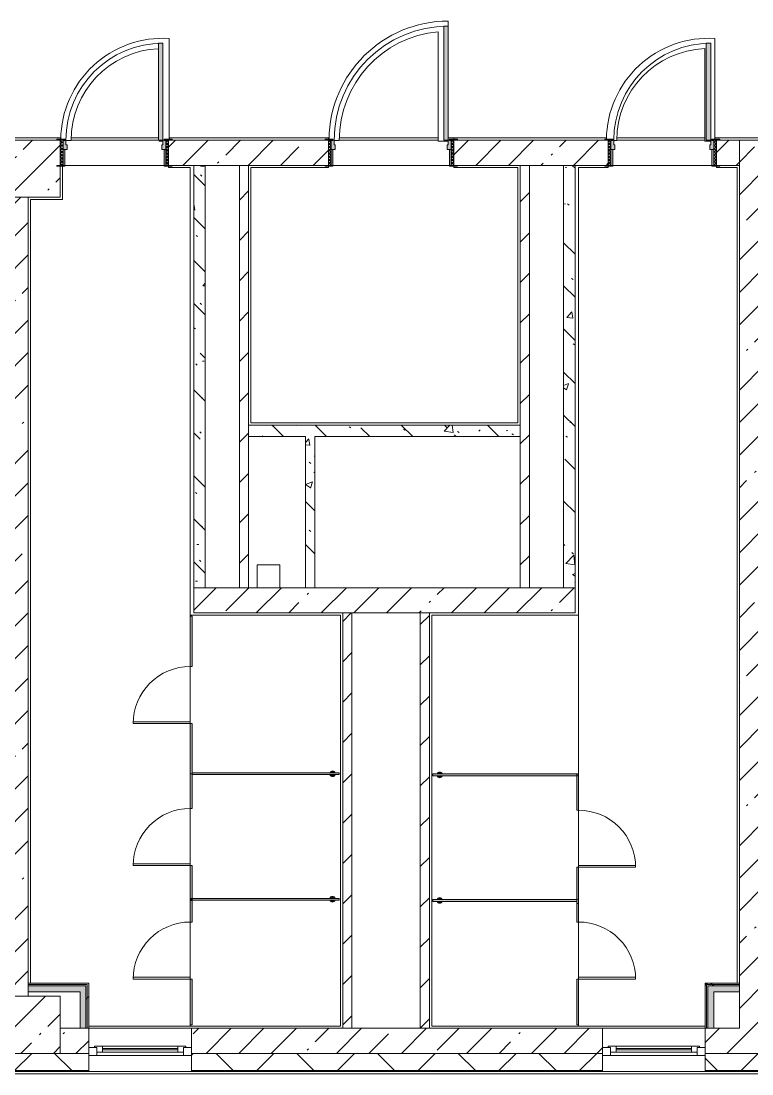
# Model space of a CAD drawing. Header units: millimetres. Extents: x 81425 to 274970, y -8553 to 29000.
# Drawn here: x 213528 to 219930, y -280 to 8944 of the extents above; entities that cross this region are included whole.
import ezdxf

# ---------------------------------------------------------------- set-up
doc = ezdxf.new("R2010")
doc.units = ezdxf.units.MM
for name, color, linetype, lineweight, true_color in [('A-DOOR-5', 7, 'Continuous', 5, 0xe2e2e2), ('A-DOOR-6', 7, 'Continuous', 5, 0xaaaaaa), ('A-DOOR-FRAM-3', 7, 'Continuous', 5, 0xe2e2e2), ('A-DOOR-FRAM-4', 7, 'Continuous', 5, 0xaaaaaa), ('A-FLOR-2', 7, 'Continuous', 5, 0xaaaaaa), ('A-GENM-4', 7, 'Continuous', 5, 0xe2ddcd), ('I-WALL-1', 7, 'Continuous', 5, 0xe7e7e7), ('I-WALL-2', 7, 'Continuous', 9, 0xe7e7e7), ('I-WALL-5', 7, 'Continuous', 5, 0x787878)]:
    doc.layers.add(name, color=color, linetype=linetype, lineweight=lineweight, true_color=true_color)
for name, color, linetype, lineweight in [('A-DOOR-7', 7, 'Continuous', 5), ('A-GENM-3', 7, 'Continuous', 5), ('A-GLAZ-3', 7, 'Continuous', 5), ('A-WALL', 7, 'Continuous', 9), ('A-WALL-7', 7, 'Continuous', 5), ('I-WALL-3', 7, 'Continuous', 5), ('S-COLS-1', 7, 'Continuous', 5)]:
    doc.layers.add(name, color=color, linetype=linetype, lineweight=lineweight)
pattern_1 = [(45, (147960.08, 0), (-285.1231, 285.1231), []), (45, (148245.2, 0), (-285.1231, 285.1231), [504.031, -100.806, 16.764, -84.042])]
pattern_2 = [(45, (147960.08, 0), (-176.7767, 176.7767), [])]
pattern_3 = [(135, (147960.1, 0), (-377.1708, -377.1708), [533.4, -88.9, 17.78, -88.9]), (135, (147960.1, 376.94), (-377.1708, -377.1708), []), (50, (147960.1, 0), (637.6445, -55.7866), [66.675, -733.425]), (355, (147960.1, 0), (-123.3494, 668.699), [53.34, -586.74]), (100.451, (148013.2, -4.65), (514.299, 612.908), [56.665, -623.315]), (46.184, (147960.1, 177.8), (948.7764, -147.15), [100.012, -1100.137]), (96.636, (148039.1, 165.5), (830.909, 865.997), [84.998, -934.973]), (351.184, (147960.1, 177.8), (830.918, 865.988), [80.01, -880.11]), (21, (148049, 133.35), (530.6506, -357.9283), [66.675, -733.425]), (326, (148049, 133.35), (216.308, 644.6585), [53.34, -586.74]), (71.451, (148093.2, 103.5), (746.9596, 286.7243), [56.665, -623.315]), (37.5, (147960.08, 0), (10.8105, 295.9426), [16.764, -562.864, 16.764, -578.866, -588.962]), (37.5, (147960.08, 0), (10.8105, 295.9426), [-1175.258, 16.764, -572.198]), (7.5, (147960.08, 0), (233.8692, 350.6318), [16.764, -322.834, 16.764, -549.529, -224.472]), (7.5, (147960.08, 0), (233.8692, 350.6318), [-905.891, 16.764, -207.708]), (327.5, (147761.83, 0), (474.5678, -20.0513), [16.764, -205.486, 16.764, -676.656, -920.115]), (327.5, (147761.83, 0), (474.5678, -20.0513), [-915.67, 16.764, -903.351]), (317.5, (147672.93, 0), (518.4522, 88.9934), [16.764, -272.161, 16.764, -443.738, -653.415]), (317.5, (147672.93, 0), (518.4522, 88.9934), [-749.427, 16.764, -636.651])]
pattern_4 = [(135, (1826.41, 174.685), (-14.14214, -14.14214), []), (225, (1826.41, 174.685), (14.14214, -14.14214), [])]
pattern_5 = [(45, (-296.384, 174.685), (-14.1421, 14.1421), []), (135, (-296.384, 174.685), (-14.1421, -14.1421), [])]
pattern_6 = [(45, (147960.1, 0), (-530.33, 530.33), []), (135, (147960.1, 0), (-530.33, -530.33), [])]

# ---------------------------------------------------------------- blocks, each defined once
blk = doc.blocks.new('BSC_Колонна _Прямоугольная - 500х500-V54-1_8_3_птичка')
at = {"layer": 'S-COLS-1'}
h = blk.add_hatch(dxfattribs=at)
h.set_pattern_fill('FP_77', color=256, style=0, pattern_type=2)
h.set_pattern_definition([(45, (-65660, -150), (-285.1231, 285.1231), []), (45, (-65374.88, -150), (-285.1231, 285.1231), [504.031, -100.806, 16.764, -84.042])])
h.paths.add_polyline_path([(209, -250), (250, -250), (250, 250), (-250, 250), (-250, -250)])
for p, q in [((250, 250), (-250, 250)), ((-250, 250), (-250, -250)), ((250, -250), (250, 250)), ((-250, -250), (250, -250))]:
    blk.add_line(p, q, dxfattribs=at)
blk = doc.blocks.new('BSC_Колонна _Прямоугольная - 500х500-V57-1_8_3_птичка')
at = {"layer": 'S-COLS-1'}
h = blk.add_hatch(dxfattribs=at)
h.set_pattern_fill('FP_80', color=256, style=0, pattern_type=2)
h.set_pattern_definition([(45, (-65660, -7650), (-285.1231, 285.1231), []), (45, (-65374.88, -7650), (-285.1231, 285.1231), [504.031, -100.806, 16.764, -84.042])])
h.paths.add_polyline_path([(-30, -250), (250, -250), (250, 22), (220, 22), (220, 30), (250, 30), (250, 250), (-250, 250), (-250, -250)])
for p, q in [((220, 250), (-250, 250)), ((-250, 250), (-250, -250)), ((250, -250), (250, 22)), ((-250, -250), (250, -250))]:
    blk.add_line(p, q, dxfattribs=at)
blk = doc.blocks.new('120_Окно_СКБ_1Ст - 120_Окно_СКБ_1Ст 900х2500_h_-20664874-1_8_3_птичка')
at = {"layer": 'A-GLAZ-3'}
for p, q in [((-450, -127), (-450, -57)), ((-450, -57), (-380, -57)), ((450, -57), (-450, -57)), ((-380, -57), (-380, -127)), ((380, -87), (-380, -87)), ((-380, -87), (-380, -127)), ((-330, -137), (-330, -87)), ((330, -137), (330, -87)), ((380, -127), (380, -57)), ((380, -57), (450, -57)), ((380, -127), (380, -87)), ((450, -57), (450, -127)), ((-380, -127), (-450, -127)), ((-450, -127), (-400, -127)), ((-380, -127), (-400, -127)), ((-400, -127), (-400, -137)), ((-400, -137), (400, -137)), ((400, -137), (-400, -137)), ((-330, -107), (330, -107)), ((330, -117), (-330, -117)), ((450, -127), (380, -127)), ((400, -127), (380, -127)), ((400, -127), (450, -127)), ((400, -137), (400, -127))]:
    blk.add_line(p, q, dxfattribs=at)
blk = doc.blocks.new('110_Дверь_СКБ_1Ст_Внутренняя1 - Д-7_л__950x2100h_Туалет-21784696-1_8_3_птичка')
at = {"layer": 'A-DOOR-5'}
h = blk.add_hatch(color=256, dxfattribs=at)
h.paths.add_polyline_path([(-422.5, 30), (-402.5, 30), (-402.5, 70), (-412.5, 70), (-412.5, 110), (-437.5, 108), (-437.5, 30)])
h.paths.add_polyline_path([(447.5, 30), (462.5, 30), (462.5, 110), (437.5, 110), (437.5, 70), (427.5, 70), (427.5, 30), (437.5, 30)])
at = {"layer": 'A-DOOR-6'}
h = blk.add_hatch(dxfattribs=at)
h.set_pattern_fill('FP_132', color=256, style=0, pattern_type=2)
h.set_pattern_definition(pattern_4)
h.paths.add_polyline_path([(473.5, -110), (487.5, -110), (487.5, 110), (462.5, 110), (462.5, -110)])
at = {"layer": 'A-DOOR-FRAM-3'}
for points in [[(437.5, 110), (431.8, 960), (397.5, 960), (397.5, 110)], [(-462.5, 110), (-422.5, 110), (-422.5, 118), (-492.5, 117.6), (-492.5, 110), (-477.4, 110)], [(487.5, 110), (517.5, 110), (517.5, 118), (447.5, 118), (447.5, 110), (473.5, 110)], [(-422.5, -110), (-422.5, 30), (-437.5, 30), (-437.5, -110)], [(462.5, -110), (462.5, 30), (447.5, 30), (447.5, -110)], [(-462.5, -118), (-422.5, -118), (-422.5, -110), (-492.5, -110), (-492.5, -118)], [(517.5, -118), (517.5, -110), (447.5, -110), (447.5, -118), (487.5, -118)]]:
    blk.add_hatch(color=256, dxfattribs=at).paths.add_polyline_path(points)
at = {"layer": 'A-DOOR-FRAM-4'}
h = blk.add_hatch(dxfattribs=at)
h.set_pattern_fill('FP_133', color=256, style=0, pattern_type=2)
h.set_pattern_definition(pattern_5)
h.paths.add_polyline_path([(-462.5, -110), (-437.5, -110), (-437.5, 110), (-462.5, 108)])
at = {"layer": 'A-DOOR-6'}
for p, q in [((437.5, 960), (397.5, 960)), ((397.5, 960), (397.5, 110)), ((437.5, 110), (437.5, 960)), ((397.5, 110), (437.5, 110))]:
    blk.add_line(p, q, dxfattribs=at)
blk.add_arc((437.5, 110), 850, 90, 180, dxfattribs=at)
at = {"layer": 'A-DOOR-FRAM-4'}
for p, q in [((-422.5, 118), (-492.5, 118)), ((-492.5, 118), (-492.5, 110)), ((-492.5, 110), (-422.5, 110)), ((-437.5, 110), (-462.5, 110)), ((-462.5, 110), (-462.5, -110)), ((-412.5, 110), (-437.5, 110)), ((-437.5, 110), (-437.5, 30)), ((-437.5, -110), (-437.5, 110)), ((-422.5, 110), (-437.5, 110)), ((-437.5, 110), (-437.5, 109)), ((-437.5, 109), (-422.5, 109)), ((-422.5, 110), (-422.5, 118)), ((-422.5, 109), (-422.5, 110)), ((-412.5, 70), (-412.5, 110)), ((437.5, 110), (437.5, 70)), ((462.5, 110), (437.5, 110)), ((517.5, 118), (447.5, 118)), ((447.5, 118), (447.5, 110)), ((462.5, 110), (447.5, 110)), ((447.5, 110), (447.5, 109)), ((447.5, 110), (517.5, 110)), ((447.5, 109), (462.5, 109)), ((462.5, 30), (462.5, 110)), ((487.5, 110), (462.5, 110)), ((462.5, 110), (462.5, -110)), ((462.5, 109), (462.5, 110)), ((487.5, -110), (487.5, 110)), ((517.5, 110), (517.5, 118)), ((-437.5, 30), (-402.5, 30)), ((-422.5, 30), (-437.5, 30)), ((-437.5, 30), (-437.5, -110)), ((-422.5, -110), (-422.5, 30)), ((-402.5, 70), (-412.5, 70)), ((-402.5, 30), (-402.5, 70)), ((437.5, 70), (427.5, 70)), ((427.5, 70), (427.5, 30)), ((427.5, 30), (462.5, 30)), ((462.5, 30), (447.5, 30)), ((447.5, 30), (447.5, -110)), ((462.5, -110), (462.5, 30)), ((-422.5, -110), (-492.5, -110)), ((-492.5, -110), (-492.5, -118)), ((-492.5, -118), (-422.5, -118)), ((-462.5, -110), (-437.5, -110)), ((-437.5, -110), (-422.5, -110)), ((-422.5, -118), (-422.5, -110)), ((447.5, -110), (462.5, -110)), ((517.5, -110), (447.5, -110)), ((447.5, -110), (447.5, -118)), ((447.5, -118), (517.5, -118)), ((462.5, -110), (487.5, -110)), ((517.5, -118), (517.5, -110))]:
    blk.add_line(p, q, dxfattribs=at)
blk = doc.blocks.new('110_Дверь_СКБ_1Ст_Внутренняя1 - Д-7_л__950x2100h_Туалет-V103-1_8_3_птичка')
at = {"layer": 'A-DOOR-5'}
h = blk.add_hatch(color=256, dxfattribs=at)
h.paths.add_polyline_path([(447.5, 30), (462.5, 30), (462.5, 110), (437.5, 110), (437.5, 70), (427.5, 70), (427.5, 30), (437.5, 30)])
h.paths.add_polyline_path([(-422.5, 30), (-402.5, 30), (-402.5, 70), (-412.5, 70), (-412.5, 110), (-437.5, 108), (-437.5, 30)])
at = {"layer": 'A-DOOR-6'}
h = blk.add_hatch(dxfattribs=at)
h.set_pattern_fill('FP_132', color=256, style=0, pattern_type=2)
h.set_pattern_definition(pattern_4)
h.paths.add_polyline_path([(487.5, -110), (487.5, 110), (462.5, 110), (462.5, -110)])
at = {"layer": 'A-DOOR-FRAM-3'}
for points in [[(403.5, 110), (437.5, 110), (437.5, 960), (397.5, 960), (397.5, 110)], [(-437.5, 110), (-422.5, 110), (-422.5, 118), (-492.5, 118), (-492.5, 110), (-442.5, 110)], [(492.7, 110), (517.5, 110), (517.5, 118), (447.5, 118), (447.5, 110), (487.5, 110)], [(-422.5, -110), (-422.5, 30), (-437.5, 30), (-437.5, -110)], [(462.5, -110), (462.5, 30), (447.5, 30), (447.5, -110)], [(-442.5, -118), (-422.5, -118), (-422.5, -110), (-492.5, -110), (-492.5, -118), (-462.5, -118)], [(447.5, -118), (517.5, -118), (517.5, -110), (447.5, -110)]]:
    blk.add_hatch(color=256, dxfattribs=at).paths.add_polyline_path(points)
at = {"layer": 'A-DOOR-FRAM-4'}
h = blk.add_hatch(dxfattribs=at)
h.set_pattern_fill('FP_133', color=256, style=0, pattern_type=2)
h.set_pattern_definition(pattern_5)
h.paths.add_polyline_path([(-462.5, -110), (-437.5, -110), (-442.5, 110), (-462.5, 110)])
at = {"layer": 'A-DOOR-6'}
for p, q in [((437.5, 960), (397.5, 960)), ((397.5, 960), (397.5, 110)), ((437.5, 110), (437.5, 960)), ((397.5, 110), (437.5, 110))]:
    blk.add_line(p, q, dxfattribs=at)
blk.add_arc((437.5, 110), 850, 90, 180, dxfattribs=at)
at = {"layer": 'A-DOOR-FRAM-4'}
for p, q in [((-422.5, 118), (-492.5, 118)), ((-492.5, 118), (-492.5, 110)), ((-492.5, 110), (-422.5, 110)), ((-437.5, 110), (-462.5, 110)), ((-462.5, 110), (-462.5, -110)), ((-412.5, 110), (-437.5, 110)), ((-437.5, 110), (-437.5, 30)), ((-437.5, -110), (-437.5, 110)), ((-422.5, 110), (-437.5, 110)), ((-437.5, 110), (-437.5, 109)), ((-437.5, 109), (-422.5, 109)), ((-422.5, 110), (-422.5, 118)), ((-422.5, 109), (-422.5, 110)), ((-412.5, 70), (-412.5, 110)), ((437.5, 110), (437.5, 70)), ((462.5, 110), (437.5, 110)), ((517.5, 118), (447.5, 118)), ((447.5, 118), (447.5, 110)), ((462.5, 110), (447.5, 110)), ((447.5, 110), (447.5, 109)), ((447.5, 110), (517.5, 110)), ((447.5, 109), (462.5, 109)), ((462.5, 30), (462.5, 110)), ((487.5, 110), (462.5, 110)), ((462.5, 110), (462.5, -110)), ((462.5, 109), (462.5, 110)), ((487.5, -110), (487.5, 110)), ((517.5, 110), (517.5, 118)), ((-437.5, 30), (-402.5, 30)), ((-422.5, 30), (-437.5, 30)), ((-437.5, 30), (-437.5, -110)), ((-422.5, -110), (-422.5, 30)), ((-402.5, 70), (-412.5, 70)), ((-402.5, 30), (-402.5, 70)), ((437.5, 70), (427.5, 70)), ((427.5, 70), (427.5, 30)), ((427.5, 30), (462.5, 30)), ((462.5, 30), (447.5, 30)), ((447.5, 30), (447.5, -110)), ((462.5, -110), (462.5, 30)), ((-422.5, -110), (-492.5, -110)), ((-492.5, -110), (-492.5, -118)), ((-492.5, -118), (-422.5, -118)), ((-462.5, -110), (-437.5, -110)), ((-437.5, -110), (-422.5, -110)), ((-422.5, -118), (-422.5, -110)), ((447.5, -110), (462.5, -110)), ((517.5, -110), (447.5, -110)), ((447.5, -110), (447.5, -118)), ((447.5, -118), (517.5, -118)), ((462.5, -110), (487.5, -110)), ((517.5, -118), (517.5, -110))]:
    blk.add_line(p, q, dxfattribs=at)
blk = doc.blocks.new('110_Дверь_СКБ_1Ст_Внутренняя1 - Д-4 _л_ 1100x2100h_су мгн-32399982-1_8_3_птичка')
at = {"layer": 'A-DOOR-5'}
h = blk.add_hatch(color=256, dxfattribs=at)
h.paths.add_polyline_path([(537.5, 30), (537.5, 110), (512.5, 110), (512.5, 70), (502.5, 70), (502.5, 30), (522.5, 30)])
h.paths.add_polyline_path([(-512.5, 30), (-477.5, 30), (-477.5, 70), (-487.5, 70), (-487.5, 110), (-512.5, 109)])
at = {"layer": 'A-DOOR-6'}
h = blk.add_hatch(dxfattribs=at)
h.set_pattern_fill('FP_130', color=256, style=0, pattern_type=2)
h.set_pattern_definition([(135, (1751.41, 174.685), (-14.14214, -14.14214), []), (225, (1751.41, 174.685), (14.14214, -14.14214), [])])
h.paths.add_polyline_path([(537.5, -110), (562.5, -110), (562.5, 110), (537.5, 110), (537.5, 102.9)])
at = {"layer": 'A-DOOR-FRAM-3'}
for points in [[(511.8, 110), (512.5, 110), (512.5, 1110), (472.5, 1110), (472.5, 110)], [(-526.8, 110), (-497.5, 110), (-497.5, 118), (-567.5, 118), (-567.5, 110), (-532.4, 110)], [(592.5, 110), (592.5, 118), (522.5, 118), (522.5, 110), (562.5, 110)], [(-497.5, -110), (-497.5, 30), (-512.5, 30), (-512.5, -110)], [(537.5, -110), (537.5, 30), (522.5, 30), (522.5, -110)], [(-533.8, -118), (-497.5, -118), (-497.5, -110), (-567.5, -110), (-567.5, -118), (-537.5, -118)], [(562.5, -118), (592.5, -118), (592.5, -110), (522.5, -110), (522.5, -118), (537.5, -118)]]:
    blk.add_hatch(color=256, dxfattribs=at).paths.add_polyline_path(points)
at = {"layer": 'A-DOOR-FRAM-4'}
h = blk.add_hatch(dxfattribs=at)
h.set_pattern_fill('FP_131', color=256, style=0, pattern_type=2)
h.set_pattern_definition([(45, (-371.384, 174.685), (-14.1421, 14.1421), []), (135, (-371.384, 174.685), (-14.1421, -14.1421), [])])
h.paths.add_polyline_path([(-532.5, -110), (-512.5, -110), (-512.5, 110), (-537.5, 110), (-537.5, -110)])
at = {"layer": 'A-DOOR-6'}
for p, q in [((512.5, 1110), (472.5, 1110)), ((472.5, 1110), (472.5, 110)), ((512.5, 110), (512.5, 1110)), ((472.5, 110), (512.5, 110))]:
    blk.add_line(p, q, dxfattribs=at)
blk.add_arc((512.5, 110), 1000, 90, 180, dxfattribs=at)
at = {"layer": 'A-DOOR-FRAM-4'}
for p, q in [((-497.5, 118), (-567.5, 118)), ((-567.5, 118), (-567.5, 110)), ((-567.5, 110), (-497.5, 110)), ((-512.5, 110), (-537.5, 110)), ((-537.5, 110), (-537.5, -110)), ((-487.5, 110), (-512.5, 110)), ((-512.5, 110), (-512.5, 30)), ((-512.5, -110), (-512.5, 110)), ((-497.5, 110), (-512.5, 110)), ((-512.5, 110), (-512.5, 109)), ((-512.5, 109), (-497.5, 109)), ((-497.5, 110), (-497.5, 118)), ((-497.5, 109), (-497.5, 110)), ((-487.5, 70), (-487.5, 110)), ((512.5, 110), (512.5, 70)), ((537.5, 110), (512.5, 110)), ((592.5, 118), (522.5, 118)), ((522.5, 118), (522.5, 110)), ((537.5, 110), (522.5, 110)), ((522.5, 110), (522.5, 109)), ((522.5, 110), (592.5, 110)), ((522.5, 109), (537.5, 109)), ((537.5, 30), (537.5, 110)), ((562.5, 110), (537.5, 110)), ((537.5, 110), (537.5, -110)), ((537.5, 109), (537.5, 110)), ((562.5, -110), (562.5, 110)), ((592.5, 110), (592.5, 118)), ((-512.5, 30), (-477.5, 30)), ((-497.5, 30), (-512.5, 30)), ((-512.5, 30), (-512.5, -110)), ((-497.5, -110), (-497.5, 30)), ((-477.5, 70), (-487.5, 70)), ((-477.5, 30), (-477.5, 70)), ((512.5, 70), (502.5, 70)), ((502.5, 70), (502.5, 30)), ((502.5, 30), (537.5, 30)), ((537.5, 30), (522.5, 30)), ((522.5, 30), (522.5, -110)), ((537.5, -110), (537.5, 30)), ((-497.5, -110), (-567.5, -110)), ((-567.5, -110), (-567.5, -118)), ((-567.5, -118), (-497.5, -118)), ((-537.5, -110), (-512.5, -110)), ((-512.5, -110), (-497.5, -110)), ((-497.5, -118), (-497.5, -110)), ((522.5, -110), (537.5, -110)), ((592.5, -110), (522.5, -110)), ((522.5, -110), (522.5, -118)), ((522.5, -118), (592.5, -118)), ((537.5, -110), (562.5, -110)), ((592.5, -118), (592.5, -110))]:
    blk.add_line(p, q, dxfattribs=at)
blk = doc.blocks.new('131_Сантехническая перегородка_Дверь_ поз_4 - СД-1-30830986-1_8_3_птичка')
at = {"layer": 'A-GENM-4'}
for points in [[(-190, -8), (250, -8), (250, 8), (-190, 8)], [(750, -8), (1190, -8), (1190, 8), (750, 8)]]:
    blk.add_hatch(color=256, dxfattribs=at).paths.add_polyline_path(points)
at = {"layer": 'A-DOOR-7'}
for p, q in [((266, 508), (250, 508)), ((250, 8), (250, 508)), ((266, 8), (266, 508)), ((266, 8), (250, 8))]:
    blk.add_line(p, q, dxfattribs=at)
blk.add_arc((250, 8), 500, 360, 90, dxfattribs=at)
at = {"layer": 'A-GENM-3'}
for p, q in [((250, 8), (-190, 8)), ((-190, 8), (-190, -8)), ((250, -8), (250, 8)), ((1190, 8), (750, 8)), ((750, 8), (750, -8)), ((1190, -8), (1190, 8)), ((-190, -8), (250, -8)), ((750, -8), (1190, -8))]:
    blk.add_line(p, q, dxfattribs=at)
blk = doc.blocks.new('131_Сантехническая перегородка_Дверь - СД-1-29846662-1_8_3_птичка')
at = {"layer": 'A-GENM-4'}
for points in [[(0, 8), (0, -8), (317.3, -8), (317.3, 8), (197.1, 8)], [(817.3, -7.8), (817.3, -8), (1119.2, -7.8), (1119.2, 8), (817.3, 8)]]:
    blk.add_hatch(color=256, dxfattribs=at).paths.add_polyline_path(points)
at = {"layer": 'A-DOOR-7'}
for p, q in [((333.3, -8), (317.3, -8)), ((317.3, -8), (317.3, -508)), ((333.3, -8), (333.3, -508)), ((333.3, -508), (317.3, -508))]:
    blk.add_line(p, q, dxfattribs=at)
blk.add_arc((317.3, -8), 500, 270, 0, dxfattribs=at)
at = {"layer": 'A-GENM-3'}
for p, q in [((317.3, 8), (0, 8)), ((0, 8), (0, -8)), ((317.3, -8), (317.3, 8)), ((1134.7, 8), (817.3, 8)), ((817.3, 8), (817.3, -8)), ((1134.7, -8), (1134.7, 8)), ((0, -8), (317.3, -8)), ((817.3, -8), (1134.7, -8))]:
    blk.add_line(p, q, dxfattribs=at)
blk = doc.blocks.new('131_Сантехническая перегородка - СП-4-30850764-1_8_3_птичка')
at = {"layer": 'A-GENM-4'}
blk.add_hatch(color=256, dxfattribs=at).paths.add_polyline_path([(55.2, -8), (1330, -8), (1330, 8), (55.2, 8)])
at = {"layer": 'A-GENM-3'}
for p, q in [((1330, 8), (55.2, 8)), ((55.2, 8), (55.2, -8)), ((1330, -8), (1330, 8)), ((55.2, -8), (1330, -8))]:
    blk.add_line(p, q, dxfattribs=at)
at = {"layer": 'A-GENM-3', "flags": 128}
for points in [[(126.7, 8), (126.3, 8.5), (126, 9), (125.6, 9.5), (125.2, 9.9), (124.8, 10.4), (124.4, 10.8), (123.9, 11.2), (123.5, 11.6), (123, 12), (122.5, 12.3), (122, 12.7), (121.5, 13), (121, 13.3), (120.5, 13.6), (119.9, 13.8), (119.4, 14), (118.8, 14.3), (118.2, 14.4), (117.6, 14.6), (117, 14.7), (116.5, 14.9), (115.9, 14.9), (115.3, 15), (114.7, 15.1), (114.1, 15.1), (113.5, 15.1), (112.8, 15), (112.2, 15), (111.7, 14.9), (111.1, 14.8), (110.5, 14.7), (109.9, 14.5), (109.3, 14.4), (108.7, 14.2), (108.2, 13.9), (107.6, 13.7), (107.1, 13.4), (106.5, 13.2), (106, 12.9), (105.5, 12.5), (105, 12.2), (104.5, 11.8), (104.1, 11.4), (103.6, 11), (103.2, 10.6), (102.8, 10.2), (102.4, 9.7), (102, 9.3), (101.6, 8.8), (101.3, 8.3), (101.1, 8)], [(101.1, -8), (101.4, -8.5), (101.8, -9), (102.2, -9.5), (102.6, -9.9), (103, -10.4), (103.4, -10.8), (103.8, -11.2), (104.3, -11.6), (104.7, -12), (105.2, -12.3), (105.7, -12.7), (106.2, -13), (106.8, -13.3), (107.3, -13.6), (107.9, -13.8), (108.4, -14), (109, -14.3), (109.6, -14.4), (110.1, -14.6), (110.7, -14.7), (111.3, -14.9), (111.9, -14.9), (112.5, -15), (113.1, -15.1), (113.7, -15.1), (114.3, -15.1), (114.9, -15), (115.5, -15), (116.1, -14.9), (116.7, -14.8), (117.3, -14.7), (117.9, -14.5), (118.5, -14.4), (119, -14.2), (119.6, -13.9), (120.2, -13.7), (120.7, -13.4), (121.2, -13.2), (121.7, -12.9), (122.3, -12.5), (122.7, -12.2), (123.2, -11.8), (123.7, -11.4), (124.1, -11), (124.6, -10.6), (125, -10.2), (125.4, -9.7), (125.8, -9.3), (126.1, -8.8), (126.5, -8.3), (126.7, -8)]]:
    blk.add_lwpolyline(points, dxfattribs=at)
at = {"layer": 'A-GENM-3'}
for radius, start, end in [(24.6, 19.91127, 160.08873), (17.6, 45, 135), (17.6, 45, 135), (15.1, 45, 135), (24.6, 199.91127, 340.08873), (17.6, 225, 315), (17.6, 225, 315), (15.1, 225, 315)]:
    blk.add_arc((113.9, 0), radius, start, end, dxfattribs=at)
blk = doc.blocks.new('131_Сантехническая перегородка - СП-4-30850728-1_8_3_птичка')
at = {"layer": 'A-GENM-4'}
blk.add_hatch(color=256, dxfattribs=at).paths.add_polyline_path([(482.2, -8), (1330, -8), (1330, 8), (71.3, 8), (71.3, -8)])
at = {"layer": 'A-GENM-3'}
for p, q in [((1330, 8), (71.3, 8)), ((71.3, 8), (71.3, -8)), ((1330, -8), (1330, 8)), ((71.3, -8), (1330, -8))]:
    blk.add_line(p, q, dxfattribs=at)
at = {"layer": 'A-GENM-3', "flags": 128}
for points in [[(142.8, 8), (142.5, 8.5), (142.1, 9), (141.8, 9.5), (141.4, 9.9), (141, 10.4), (140.5, 10.8), (140.1, 11.2), (139.6, 11.6), (139.2, 12), (138.7, 12.3), (138.2, 12.7), (137.7, 13), (137.1, 13.3), (136.6, 13.6), (136.1, 13.8), (135.5, 14), (134.9, 14.3), (134.4, 14.4), (133.8, 14.6), (133.2, 14.7), (132.6, 14.9), (132, 14.9), (131.4, 15), (130.8, 15.1), (130.2, 15.1), (129.6, 15.1), (129, 15), (128.4, 15), (127.8, 14.9), (127.2, 14.8), (126.6, 14.7), (126, 14.5), (125.4, 14.4), (124.9, 14.2), (124.3, 13.9), (123.8, 13.7), (123.2, 13.4), (122.7, 13.2), (122.2, 12.9), (121.7, 12.5), (121.2, 12.2), (120.7, 11.8), (120.2, 11.4), (119.8, 11), (119.3, 10.6), (118.9, 10.2), (118.5, 9.7), (118.1, 9.3), (117.8, 8.8), (117.4, 8.3), (117.3, 8)], [(117.3, -8), (117.6, -8.5), (117.9, -9), (118.3, -9.5), (118.7, -9.9), (119.1, -10.4), (119.5, -10.8), (120, -11.2), (120.4, -11.6), (120.9, -12), (121.4, -12.3), (121.9, -12.7), (122.4, -13), (122.9, -13.3), (123.5, -13.6), (124, -13.8), (124.6, -14), (125.1, -14.3), (125.7, -14.4), (126.3, -14.6), (126.9, -14.7), (127.5, -14.9), (128.1, -14.9), (128.7, -15), (129.3, -15.1), (129.9, -15.1), (130.5, -15.1), (131.1, -15), (131.7, -15), (132.3, -14.9), (132.9, -14.8), (133.4, -14.7), (134, -14.5), (134.6, -14.4), (135.2, -14.2), (135.7, -13.9), (136.3, -13.7), (136.8, -13.4), (137.4, -13.2), (137.9, -12.9), (138.4, -12.5), (138.9, -12.2), (139.4, -11.8), (139.8, -11.4), (140.3, -11), (140.7, -10.6), (141.1, -10.2), (141.5, -9.7), (141.9, -9.3), (142.3, -8.8), (142.6, -8.3), (142.8, -8)]]:
    blk.add_lwpolyline(points, dxfattribs=at)
at = {"layer": 'A-GENM-3'}
for radius, start, end in [(24.6, 19.91127, 160.08873), (17.6, 45, 135), (17.6, 45, 135), (15.1, 45, 135), (24.6, 199.91127, 340.08873), (17.6, 225, 315), (17.6, 225, 315), (15.1, 225, 315)]:
    blk.add_arc((130, 0), radius, start, end, dxfattribs=at)
blk = doc.blocks.new('131_Сантехническая перегородка_Дверь - СД-1-30819167-1_8_3_птичка')
at = {"layer": 'A-GENM-4'}
for points in [[(0, 8), (2, 7.5), (18, 7.5), (18, -8), (305.2, -8), (305.2, 8)], [(805.2, -8), (1109, -8), (1109, 8), (805.2, 8)]]:
    blk.add_hatch(color=256, dxfattribs=at).paths.add_polyline_path(points)
at = {"layer": 'A-DOOR-7'}
for p, q in [((321.2, 508), (305.2, 508)), ((305.2, 8), (305.2, 508)), ((321.2, 8), (321.2, 508)), ((321.2, 8), (305.2, 8))]:
    blk.add_line(p, q, dxfattribs=at)
blk.add_arc((305.2, 8), 500, 360, 90, dxfattribs=at)
at = {"layer": 'A-GENM-3'}
for p, q in [((305.2, 8), (0, 8)), ((0, 8), (0, -8)), ((305.2, -8), (305.2, 8)), ((1110.4, 8), (805.2, 8)), ((805.2, 8), (805.2, -8)), ((1110.4, -8), (1110.4, 8)), ((0, -8), (305.2, -8)), ((805.2, -8), (1110.4, -8))]:
    blk.add_line(p, q, dxfattribs=at)
blk = doc.blocks.new('131_Сантехническая перегородка - СП-4-30819166-1_8_3_птичка')
at = {"layer": 'A-GENM-4'}
blk.add_hatch(color=256, dxfattribs=at).paths.add_polyline_path([(760.3, 8), (39.9, 8), (39.9, -8), (1330, -8), (1330, 8)])
at = {"layer": 'A-GENM-3'}
for p, q in [((1330, 8), (39.9, 8)), ((39.9, 8), (39.9, -8)), ((1330, -8), (1330, 8)), ((39.9, -8), (1330, -8))]:
    blk.add_line(p, q, dxfattribs=at)
at = {"layer": 'A-GENM-3', "flags": 128}
for points in [[(111.4, 8), (111, 8.5), (110.7, 9), (110.3, 9.5), (109.9, 9.9), (109.5, 10.4), (109.1, 10.8), (108.6, 11.2), (108.2, 11.6), (107.7, 12), (107.2, 12.3), (106.7, 12.7), (106.2, 13), (105.7, 13.3), (105.2, 13.6), (104.6, 13.8), (104, 14), (103.5, 14.3), (102.9, 14.4), (102.3, 14.6), (101.7, 14.7), (101.1, 14.9), (100.6, 14.9), (100, 15), (99.4, 15.1), (98.7, 15.1), (98.1, 15.1), (97.5, 15), (96.9, 15), (96.3, 14.9), (95.8, 14.8), (95.2, 14.7), (94.6, 14.5), (94, 14.4), (93.4, 14.2), (92.9, 13.9), (92.3, 13.7), (91.8, 13.4), (91.2, 13.2), (90.7, 12.9), (90.2, 12.5), (89.7, 12.2), (89.2, 11.8), (88.8, 11.4), (88.3, 11), (87.9, 10.6), (87.5, 10.2), (87.1, 9.7), (86.7, 9.3), (86.3, 8.8), (86, 8.3), (85.8, 8)], [(85.8, -8), (86.1, -8.5), (86.5, -9), (86.9, -9.5), (87.2, -9.9), (87.6, -10.4), (88.1, -10.8), (88.5, -11.2), (89, -11.6), (89.4, -12), (89.9, -12.3), (90.4, -12.7), (90.9, -13), (91.5, -13.3), (92, -13.6), (92.6, -13.8), (93.1, -14), (93.7, -14.3), (94.3, -14.4), (94.8, -14.6), (95.4, -14.7), (96, -14.9), (96.6, -14.9), (97.2, -15), (97.8, -15.1), (98.4, -15.1), (99, -15.1), (99.6, -15), (100.2, -15), (100.8, -14.9), (101.4, -14.8), (102, -14.7), (102.6, -14.5), (103.2, -14.4), (103.7, -14.2), (104.3, -13.9), (104.8, -13.7), (105.4, -13.4), (105.9, -13.2), (106.4, -12.9), (106.9, -12.5), (107.4, -12.2), (107.9, -11.8), (108.4, -11.4), (108.8, -11), (109.3, -10.6), (109.7, -10.2), (110.1, -9.7), (110.5, -9.3), (110.8, -8.8), (111.2, -8.3), (111.4, -8)]]:
    blk.add_lwpolyline(points, dxfattribs=at)
at = {"layer": 'A-GENM-3'}
for radius, start, end in [(24.6, 19.91127, 160.08873), (17.6, 45, 135), (17.6, 45, 135), (15.1, 45, 135), (24.6, 199.91127, 340.08873), (17.6, 225, 315), (17.6, 225, 315), (15.1, 225, 315)]:
    blk.add_arc((98.6, 0), radius, start, end, dxfattribs=at)
blk = doc.blocks.new('131_Сантехническая перегородка - СП-4-29831414-1_8_3_птичка')
at = {"layer": 'A-GENM-4'}
blk.add_hatch(color=256, dxfattribs=at).paths.add_polyline_path([(651.6, 8), (25.5, 8), (25.5, -8), (1330, -8), (1330, 8)])
at = {"layer": 'A-GENM-3'}
for p, q in [((1330, 8), (25.5, 8)), ((25.5, 8), (25.5, -8)), ((1330, -8), (1330, 8)), ((25.5, -8), (1330, -8))]:
    blk.add_line(p, q, dxfattribs=at)
at = {"layer": 'A-GENM-3', "flags": 128}
for points in [[(97, 8), (96.7, 8.5), (96.3, 9), (95.9, 9.5), (95.5, 9.9), (95.1, 10.4), (94.7, 10.8), (94.3, 11.2), (93.8, 11.6), (93.3, 12), (92.9, 12.3), (92.4, 12.7), (91.8, 13), (91.3, 13.3), (90.8, 13.6), (90.2, 13.8), (89.7, 14), (89.1, 14.3), (88.5, 14.4), (88, 14.6), (87.4, 14.7), (86.8, 14.9), (86.2, 14.9), (85.6, 15), (85, 15.1), (84.4, 15.1), (83.8, 15.1), (83.2, 15), (82.6, 15), (82, 14.9), (81.4, 14.8), (80.8, 14.7), (80.2, 14.5), (79.6, 14.4), (79.1, 14.2), (78.5, 13.9), (77.9, 13.7), (77.4, 13.4), (76.9, 13.2), (76.4, 12.9), (75.8, 12.5), (75.3, 12.2), (74.9, 11.8), (74.4, 11.4), (74, 11), (73.5, 10.6), (73.1, 10.2), (72.7, 9.7), (72.3, 9.3), (72, 8.8), (71.6, 8.3), (71.4, 8)], [(71.4, -8), (71.8, -8.5), (72.1, -9), (72.5, -9.5), (72.9, -9.9), (73.3, -10.4), (73.7, -10.8), (74.1, -11.2), (74.6, -11.6), (75.1, -12), (75.6, -12.3), (76.1, -12.7), (76.6, -13), (77.1, -13.3), (77.6, -13.6), (78.2, -13.8), (78.7, -14), (79.3, -14.3), (79.9, -14.4), (80.5, -14.6), (81.1, -14.7), (81.6, -14.9), (82.2, -14.9), (82.8, -15), (83.4, -15.1), (84, -15.1), (84.6, -15.1), (85.2, -15), (85.8, -15), (86.4, -14.9), (87, -14.8), (87.6, -14.7), (88.2, -14.5), (88.8, -14.4), (89.4, -14.2), (89.9, -13.9), (90.5, -13.7), (91, -13.4), (91.6, -13.2), (92.1, -12.9), (92.6, -12.5), (93.1, -12.2), (93.6, -11.8), (94, -11.4), (94.5, -11), (94.9, -10.6), (95.3, -10.2), (95.7, -9.7), (96.1, -9.3), (96.5, -8.8), (96.8, -8.3), (97, -8)]]:
    blk.add_lwpolyline(points, dxfattribs=at)
at = {"layer": 'A-GENM-3'}
for radius, start, end in [(24.6, 19.91127, 160.08873), (17.6, 45, 135), (17.6, 45, 135), (15.1, 45, 135), (24.6, 199.91127, 340.08873), (17.6, 225, 315), (17.6, 225, 315), (15.1, 225, 315)]:
    blk.add_arc((84.2, 0), radius, start, end, dxfattribs=at)
blk = doc.blocks.new('131_Сантехническая перегородка_Дверь_сдвиг_ - СД-1-30823593-1_8_3_птичка')
at = {"layer": 'A-GENM-4'}
for points in [[(0, -8), (400, -8), (400, 8), (0, 8)], [(900, 8), (900, -8), (1089, -8), (1089, 8)]]:
    blk.add_hatch(color=256, dxfattribs=at).paths.add_polyline_path(points)
at = {"layer": 'A-DOOR-7'}
for p, q in [((416, 508), (400, 508)), ((400, 8), (400, 508)), ((416, 8), (416, 508)), ((416, 8), (400, 8))]:
    blk.add_line(p, q, dxfattribs=at)
blk.add_arc((400, 8), 500, 360, 90, dxfattribs=at)
at = {"layer": 'A-GENM-3'}
for p, q in [((400, 8), (0, 8)), ((0, 8), (0, -8)), ((400, -8), (400, 8)), ((1100, 8), (900, 8)), ((900, 8), (900, -8)), ((1100, -8), (1100, 8)), ((0, -8), (400, -8)), ((900, -8), (1100, -8))]:
    blk.add_line(p, q, dxfattribs=at)
blk = doc.blocks.new('131_Сантехническая перегородка_Дверь_сдвиг_ - СД-1-30819161-1_8_3_птичка')
at = {"layer": 'A-GENM-4'}
for points in [[(0, -8), (400, -8), (400, 8), (0, 8)], [(900, 8), (900, -8), (1061.8, -8), (1061.8, 8)]]:
    blk.add_hatch(color=256, dxfattribs=at).paths.add_polyline_path(points)
at = {"layer": 'A-DOOR-7'}
for p, q in [((416, -8), (400, -8)), ((400, -8), (400, -508)), ((416, -8), (416, -508)), ((416, -508), (400, -508))]:
    blk.add_line(p, q, dxfattribs=at)
blk.add_arc((400, -8), 500, 270, 0, dxfattribs=at)
at = {"layer": 'A-GENM-3'}
for p, q in [((400, 8), (0, 8)), ((0, 8), (0, -8)), ((400, -8), (400, 8)), ((1100, 8), (900, 8)), ((900, 8), (900, -8)), ((1100, -8), (1100, 8)), ((0, -8), (400, -8)), ((900, -8), (1100, -8))]:
    blk.add_line(p, q, dxfattribs=at)

msp = doc.modelspace()

# ---------------------------------------------------------------- hatches: boundary and pattern name
at = {"layer": 'A-WALL-7'}
h = msp.add_hatch(dxfattribs=at)
h.set_pattern_fill('FP_83', color=256, style=0, pattern_type=2)
h.set_pattern_definition([(45, (147960.1, 0), (-353.5534, 353.5534), []), (135, (147960.1, 0), (-353.5534, -353.5534), [])])
h.paths.add_polyline_path([(223653.9, -250), (223660.1, -250), (223660.1, -100), (221940.1, -100), (221940.1, -250), (223652.1, -250)])
h.paths.add_polyline_path([(215688, -250), (218620.1, -250), (218620.1, -100), (215020.1, -100), (215020.1, -250)])
h.paths.add_polyline_path([(220196.1, -250), (220240.1, -250), (220240.1, -100), (219520.1, -101.8), (219520.1, -250), (220040.1, -250)])
h.paths.add_polyline_path([(209570.1, -250), (209570.1, -100), (208870.1, -100), (208870.1, -250), (209181.7, -250)])
h.paths.add_polyline_path([(211670.1, -250), (212220.1, -250), (212220.1, -100), (211670.1, -100), (211670.1, -121.3)])
h.paths.add_polyline_path([(207970.1, -250), (207970.1, -100), (207220.1, -100), (207220.1, -250)])
h.paths.add_polyline_path([(205120.1, -250), (205120.1, -100), (204370.1, -100), (204370.1, -250), (204534.3, -250)])
h.paths.add_polyline_path([(213120.1, -250), (214120.1, -250), (214120.1, -100), (213120.1, -100), (213120.1, -118)])
h.paths.add_polyline_path([(199831.6, -250), (201270.1, -250), (201270.1, -100), (199831.6, -100), (199831.6, -150.7)])
h.paths.add_polyline_path([(197731.6, -250), (197731.6, -100), (197020.1, -100), (197020.1, -250), (197098.5, -250)])
h.paths.add_polyline_path([(196120.1, -250), (196120.1, -100), (195370.1, -100), (195370.1, -250)])
h.paths.add_polyline_path([(192270.1, -250), (192270.1, -100), (190697.6, -100), (190697.6, -250), (191521.6, -250)])
h.paths.add_polyline_path([(188597.6, -250), (188597.6, -100), (187900.1, -100), (187900.1, -250)])
h.paths.add_polyline_path([(187000.1, -250), (187000.1, -100), (185950.1, -100), (185950.1, -250), (186874.3, -250)])
h.paths.add_polyline_path([(185050.1, -250), (185050.1, -100), (183930.1, -100), (183930.1, -250), (185015.3, -250)])
h.paths.add_polyline_path([(181830.1, -250), (181830.1, -100), (180970.1, -100), (180970.1, -250)])
h.paths.add_polyline_path([(178170.1, -250), (178170.1, -100), (177169.8, -100), (177169.8, -250), (177579.5, -250)])
h.paths.add_polyline_path([(176269.8, -250), (176269.8, -100), (175270.1, -100), (175270.1, -250)])
h.paths.add_polyline_path([(169570.1, -250), (170595.1, -250), (170595.1, -100), (169570.1, -100), (169570.1, -226)])
h.paths.add_polyline_path([(163570.1, -250), (163570.1, -100), (162820.1, -100), (162820.1, -250)])
h.paths.add_polyline_path([(174370.1, -250), (174370.1, -100), (173395.1, -100), (173395.1, -250), (173861.6, -250)])
h.paths.add_polyline_path([(164470.1, -250), (165220.1, -250), (165220.1, -100), (164470.1, -100), (164470.1, -238.7)])
h.paths.add_polyline_path([(167320.1, -250), (168670.1, -250), (168670.1, -100), (167320.1, -100), (167320.1, -231.6)])
h.paths.add_polyline_path([(148765.8, -250), (151690.1, -250), (151690.1, -100), (147700.1, -100), (147700.1, -250), (148070.1, -250)])
h.paths.add_polyline_path([(155620.1, -250), (156219.8, -250), (156219.8, -100), (154790.1, -100), (154790.1, -250), (155272.1, -250)])
h.paths.add_polyline_path([(159970.1, -250), (160720.1, -248), (160720.1, -100), (159970.1, -100), (159970.1, -249.9)])
h.paths.add_polyline_path([(157870.1, -250), (157870.1, -100), (157119.8, -100), (157119.8, -250), (157131, -250)])
at = {"layer": 'I-WALL-1'}
for points in [[(214045.1, 440.5), (214095.1, 440.5), (214095.1, 490.5), (213590.1, 490.5), (213590.1, 440.5), (213870.1, 440.5)], [(219545.1, 120), (219595.1, 120), (219595.1, 440.5), (219545.1, 440.5), (219545.1, 140)]]:
    msp.add_hatch(color=256, dxfattribs=at).paths.add_polyline_path(points)
at = {"layer": 'I-WALL-2'}
for points in [[(219800.1, 440.5), (219820.1, 440.5), (219819.3, 490.5), (219545.1, 490.5), (219545.1, 440.5), (219595.1, 440.5)], [(214095.1, 120), (214095.1, 440.5), (214045.1, 440.5), (214045.1, 120)]]:
    msp.add_hatch(color=256, dxfattribs=at).paths.add_polyline_path(points)
at = {"layer": 'I-WALL-3'}
h = msp.add_hatch(dxfattribs=at)
h.set_pattern_fill('FP_63', color=256, style=0, pattern_type=2)
h.set_pattern_definition(pattern_1)
h.paths.add_polyline_path([(217320.1, 7680), (218670.1, 7680), (218670.1, 7900), (217320.1, 7900)])
h.paths.add_polyline_path([(219820.1, 7680), (219820.1, 7900), (219620.1, 7900), (219620.1, 7680), (219650.1, 7680)])
h.paths.add_polyline_path([(214850.1, 7680), (216220.1, 7680), (216220.1, 7900), (214820.1, 7900), (214820.1, 7680), (214826.1, 7680)])
h = msp.add_hatch(dxfattribs=at)
h.set_pattern_fill('FP_63', color=256, style=0, pattern_type=2)
h.set_pattern_definition(pattern_1)
h.paths.add_polyline_path([(220040.1, -100), (220040.1, 7900), (219820.1, 7900), (219820.1, -100)])
h = msp.add_hatch(dxfattribs=at)
h.set_pattern_fill('FP_105', color=256, style=0, pattern_type=2)
h.set_pattern_definition(pattern_2)
h.paths.add_polyline_path([(215440.1, 3980), (215520.1, 3980), (215520.1, 7680), (215440.1, 7680), (215440.1, 4069.5)])
h = msp.add_hatch(dxfattribs=at)
h.set_pattern_fill('FP_105', color=256, style=0, pattern_type=2)
h.set_pattern_definition(pattern_2)
h.paths.add_polyline_path([(217980.1, 3980), (217980.1, 7680), (217900.1, 7680), (217900.1, 3980)])
h = msp.add_hatch(dxfattribs=at)
h.set_pattern_fill('FP_63', color=256, style=0, pattern_type=2)
h.set_pattern_definition(pattern_1)
h.paths.add_polyline_path([(213590.1, 400), (213590.1, 7400), (213370.1, 7400), (213370.1, 400)])
h = msp.add_hatch(dxfattribs=at)
h.set_pattern_fill('FP_63', color=256, style=0, pattern_type=2)
h.set_pattern_definition(pattern_1)
h.paths.add_polyline_path([(215688, 3760), (218380.1, 3760), (218380.1, 3980), (215040.1, 3980), (215040.1, 3760), (215595.1, 3760)])
h = msp.add_hatch(dxfattribs=at)
h.set_pattern_fill('FP_105', color=256, style=0, pattern_type=2)
h.set_pattern_definition(pattern_2)
h.paths.add_polyline_path([(216425.1, 120), (216425.1, 3760), (216345.1, 3760), (216345.1, 120)])
h = msp.add_hatch(dxfattribs=at)
h.set_pattern_fill('FP_105', color=256, style=0, pattern_type=2)
h.set_pattern_definition(pattern_2)
h.paths.add_polyline_path([(217105.1, 120), (217105.1, 3760), (217025.1, 3760), (217025.1, 120)])
h = msp.add_hatch(dxfattribs=at)
h.set_pattern_fill('FP_199', color=256, style=0, pattern_type=2)
h.set_pattern_definition(pattern_6)
h.paths.add_polyline_path([(214107.6, 120), (214105.6, 490.5), (214095.1, 490.5), (214095.1, 120)])
h = msp.add_hatch(dxfattribs=at)
h.set_pattern_fill('FP_199', color=256, style=0, pattern_type=2)
h.set_pattern_definition(pattern_6)
h.paths.add_polyline_path([(214120.1, 120), (214120.1, 503), (214107.6, 503), (214107.6, 120)])
h = msp.add_hatch(dxfattribs=at)
h.set_pattern_fill('FP_199', color=256, style=0, pattern_type=2)
h.set_pattern_definition(pattern_6)
h.paths.add_polyline_path([(219800.1, 503), (219820.1, 503), (219820.1, 515.5), (219520.1, 515.5), (219520.1, 503), (219595.1, 503)])
h = msp.add_hatch(dxfattribs=at)
h.set_pattern_fill('FP_199', color=256, style=0, pattern_type=2)
h.set_pattern_definition(pattern_6)
h.paths.add_polyline_path([(219532.6, 120), (219532.6, 503), (219520.1, 503), (219520.1, 120)])
h = msp.add_hatch(dxfattribs=at)
h.set_pattern_fill('FP_199', color=256, style=0, pattern_type=2)
h.set_pattern_definition(pattern_6)
h.paths.add_polyline_path([(219819.3, 490.5), (219820.1, 490.5), (219819.7, 503), (219532.6, 503), (219532.6, 490.5), (219800.1, 490.5)])
h = msp.add_hatch(dxfattribs=at)
h.set_pattern_fill('FP_63', color=256, style=0, pattern_type=2)
h.set_pattern_definition(pattern_1)
h.paths.add_polyline_path([(217546.9, -100), (218620.1, -100), (218620.1, 120), (215020.1, 120), (215020.1, -100), (215688, -100)])
h.paths.add_polyline_path([(213870.1, -100), (214120.1, -100), (214120.1, 120), (213870.1, 120), (213870.1, -48)])
h.paths.add_polyline_path([(219520.1, -100), (219820.1, -100), (219820.1, 120), (219520.1, 120), (219520.1, -13)])
at = {"layer": 'I-WALL-5'}
h = msp.add_hatch(dxfattribs=at)
h.set_pattern_fill('FP_92', color=256, style=0, pattern_type=2)
h.set_pattern_definition(pattern_3)
h.paths.add_polyline_path([(215140.1, 3980), (215140.1, 7680), (215040.1, 7680), (215040.1, 3980)])
h = msp.add_hatch(dxfattribs=at)
h.set_pattern_fill('FP_92', color=256, style=0, pattern_type=2)
h.set_pattern_definition(pattern_3)
h.paths.add_polyline_path([(218380.1, 3980), (218380.1, 7680), (218280.1, 7680), (218280.1, 3980)])
h = msp.add_hatch(dxfattribs=at)
h.set_pattern_fill('FP_92', color=256, style=0, pattern_type=2)
h.set_pattern_definition(pattern_3)
h.paths.add_polyline_path([(215520.1, 5305), (217900.1, 5305), (217900.1, 5405), (215520.1, 5405)])
h = msp.add_hatch(dxfattribs=at)
h.set_pattern_fill('FP_92', color=256, style=0, pattern_type=2)
h.set_pattern_definition(pattern_3)
h.paths.add_polyline_path([(216100.1, 3980), (216100.1, 5305), (216020.1, 5305), (216020.1, 3980)])

# ---------------------------------------------------------------- linework, layer by layer
at = {"layer": 'A-FLOR-2'}
for p, q in [((217270.1, 8900), (217270.1, 8944)), ((214826.1, 7908), (214826.1, 8791.2)), ((217180.1, 8850.7), (217180.1, 7892.9)), ((219606.1, 7908), (219606.1, 8791.2)), ((219516.1, 8702.3), (219516.1, 7892.9)), ((186700.1, 7920), (213876.4, 7920)), ((213920.1, 7898), (213965.1, 7898)), ((214730.1, 7900), (213965.2, 7900)), ((213966.4, 7920), (214730.1, 7920)), ((214736.1, 7900), (214736.1, 7892.9)), ((214736.1, 7892.9), (214770.1, 7892.9)), ((216226.2, 7920), (214826.1, 7920)), ((216220.1, 7920), (216220.1, 7908)), ((216270.1, 7899), (216315.1, 7899)), ((217180.1, 7920), (216316.3, 7920)), ((217180.1, 7892.9), (217270.1, 7892.9)), ((218656.4, 7920), (217270.1, 7920)), ((217320.1, 7908), (217320.1, 7920)), ((218720.1, 7898), (218745.1, 7898)), ((218746.4, 7920), (219516.1, 7920)), ((219516.1, 7892.9), (219570.1, 7892.9)), ((219606.1, 7920), (220265, 7920)), ((213890.1, 7672), (213890.1, 7380)), ((214820.1, 7660), (214820.1, 7672)), ((215009.1, 7660), (214820.1, 7660)), ((215009.1, 7660), (215009.1, 3729)), ((216220.1, 7660), (215540.1, 7660)), ((215540.1, 7660), (215540.1, 5425)), ((216220.1, 7672), (216220.1, 7660)), ((217320.1, 7660), (217320.1, 7672)), ((217880.1, 7660), (217320.1, 7660)), ((217880.1, 5425), (217880.1, 7660)), ((218670.1, 7660), (218411.1, 7660)), ((218411.1, 2347.5), (218411.1, 7660)), ((218670.1, 7672), (218670.1, 7660)), ((219620.1, 7660), (219620.1, 7672)), ((219800.1, 7660), (219620.1, 7660)), ((219800.1, 515.6), (219800.1, 7660)), ((213890.1, 7380), (213610.1, 7380)), ((213610.1, 7380), (213610.1, 515.5)), ((215540.1, 5425), (217880.1, 5425)), ((215595.1, 3980), (215595.1, 4180)), ((215595.1, 4180), (215795.1, 4180)), ((215795.1, 4180), (215795.1, 3980)), ((216325.1, 3740), (215009.1, 3740)), ((216325.1, 140), (216325.1, 3740)), ((217125.1, 3740), (217125.1, 140)), ((218411.1, 3740), (217125.1, 3740)), ((215009.1, 2789), (215009.1, 3289)), ((215009.1, 1545.2), (215009.1, 2045.2)), ((218411.1, 2030.1), (218411.1, 1530.1)), ((215009.1, 551), (215009.1, 1051)), ((218411.1, 1051), (218411.1, 551)), ((219520.1, 515.6), (219800.1, 515.6)), ((214120.1, 140), (216325.1, 140)), ((215009.1, 140), (215009.1, 151)), ((217125.1, 140), (219520.1, 140)), ((218411.1, 151), (218411.1, 140))]:
    msp.add_line(p, q, dxfattribs=at)
for centre, radius, start, end in [((217270.1, 7899), 1045, 90, 179.50487), ((214770.1, 7898), 895, 86.41414, 179.35657), ((217270.1, 7900), 955, 95.40763, 180.06083), ((219550.1, 7898), 895, 86.41414, 179.35657), ((214770.1, 7898), 805, 92.85121, 180), ((219550.1, 7898), 805, 92.42307, 180)]:
    msp.add_arc(centre, radius, start, end, dxfattribs=at)
at = {"layer": 'A-WALL'}
for p, q in [((215140.1, 7680), (215040.1, 7680)), ((215520.1, 7680), (215440.1, 7680)), ((217980.1, 7680), (217900.1, 7680)), ((218380.1, 7680), (218280.1, 7680)), ((215520.1, 5405), (215520.1, 5305)), ((217900.1, 5305), (217900.1, 5405)), ((215040.1, 3980), (215140.1, 3980)), ((215440.1, 3980), (215520.1, 3980)), ((216020.1, 3980), (216100.1, 3980)), ((217900.1, 3980), (217980.1, 3980)), ((216425.1, 3760), (216345.1, 3760)), ((217105.1, 3760), (217025.1, 3760)), ((214107.6, 503), (213590.1, 503)), ((214095.1, 490.5), (213590.1, 490.5)), ((214095.1, 490.5), (214095.1, 120)), ((214107.6, 503), (214107.6, 120)), ((219532.6, 503), (219532.6, 120)), ((219532.6, 503), (219820.1, 503)), ((219545.1, 490.5), (219545.1, 120)), ((219545.1, 490.5), (219820.1, 490.5)), ((219820.1, 440.5), (219820.1, 515.5)), ((216345.1, 120), (216425.1, 120)), ((217025.1, 120), (217105.1, 120)), ((214120.1, -100), (213870.1, -100)), ((218620.1, -100), (215020.1, -100)), ((219820.1, -100), (219520.1, -100)), ((213120.1, -250), (214120.1, -250)), ((213120.1, -253), (214120.1, -253)), ((215020.1, -250), (218620.1, -250)), ((215020.1, -253), (218620.1, -253)), ((219520.1, -250), (220240.1, -250)), ((219520.1, -253), (220240.1, -253))]:
    msp.add_line(p, q, dxfattribs=at)
at = {"layer": 'A-WALL-7'}
for p, q in [((214120.1, -258), (214120.1, -100)), ((215020.1, -100), (215020.1, -258)), ((218620.1, -258), (218620.1, -100)), ((219520.1, -100), (219520.1, -258)), ((220040.1, -100), (219820.1, -100)), ((212220.1, -258), (220240.1, -258)), ((220240.1, -280), (147670.1, -280))]:
    msp.add_line(p, q, dxfattribs=at)
at = {"layer": 'I-WALL-3'}
for p, q in [((213965.2, 7900), (214730.1, 7900)), ((216190.1, 7900), (214850.1, 7900)), ((216314.3, 7900), (217180.1, 7900)), ((218640.1, 7900), (217350.1, 7900)), ((218745.2, 7900), (219516.1, 7900)), ((220210.1, 7900), (219650.1, 7900)), ((219820.1, 7900), (219820.1, 515.5)), ((214780.1, 7680), (213910.1, 7680)), ((214850.1, 7680), (215040.1, 7680)), ((215040.1, 7680), (215040.1, 3760)), ((215140.1, 7680), (215440.1, 7680)), ((215140.1, 3980), (215140.1, 7680)), ((215440.1, 7680), (215440.1, 3980)), ((215520.1, 7680), (216190.1, 7680)), ((215520.1, 5405), (215520.1, 7680)), ((217280.1, 7680), (216260.1, 7680)), ((217350.1, 7680), (217900.1, 7680)), ((217900.1, 7680), (217900.1, 5405)), ((217980.1, 7680), (218280.1, 7680)), ((217980.1, 3980), (217980.1, 7680)), ((218280.1, 7680), (218280.1, 3980)), ((218380.1, 7680), (218640.1, 7680)), ((218380.1, 3760), (218380.1, 7680)), ((219580.1, 7680), (218710.1, 7680)), ((219650.1, 7680), (219820.1, 7680)), ((213590.1, 400), (213590.1, 7400)), ((217900.1, 5405), (215520.1, 5405)), ((215520.1, 3980), (215520.1, 5305)), ((215520.1, 5305), (216020.1, 5305)), ((216020.1, 5305), (216020.1, 3980)), ((216100.1, 5305), (217900.1, 5305)), ((216100.1, 3980), (216100.1, 5305)), ((217900.1, 5305), (217900.1, 3980)), ((215440.1, 3980), (215140.1, 3980)), ((216020.1, 3980), (215520.1, 3980)), ((217900.1, 3980), (216100.1, 3980)), ((218380.1, 3980), (217980.1, 3980)), ((215040.1, 3760), (216345.1, 3760)), ((216345.1, 3760), (216345.1, 120)), ((216425.1, 3760), (217025.1, 3760)), ((216425.1, 120), (216425.1, 3760)), ((217025.1, 3760), (217025.1, 120)), ((217105.1, 3760), (218380.1, 3760)), ((217105.1, 120), (217105.1, 3760)), ((214120.1, 515.5), (213590.1, 515.5)), ((214120.1, -100), (214120.1, 515.5)), ((219520.1, 515.5), (219520.1, -100)), ((219820.1, 515.5), (219520.1, 515.5)), ((213590.1, 440.5), (214045.1, 440.5)), ((214045.1, 440.5), (214045.1, 120)), ((219595.1, 120), (219595.1, 440.5)), ((219595.1, 440.5), (219820.1, 440.5)), ((219820.1, 440.5), (219820.1, 120)), ((216345.1, 120), (213870.1, 120)), ((215020.1, 120), (215020.1, -100)), ((217025.1, 120), (216425.1, 120)), ((219820.1, 120), (217105.1, 120)), ((218620.1, -100), (218620.1, 120))]:
    msp.add_line(p, q, dxfattribs=at)

# ---------------------------------------------------------------- block references
at = {"layer": 'A-DOOR-6'}
for name, p in [('110_Дверь_СКБ_1Ст_Внутренняя1 - Д-4 _л_ 1100x2100h_су мгн-32399982-1_8_3_птичка', (216757.6, 7790)), ('110_Дверь_СКБ_1Ст_Внутренняя1 - Д-7_л__950x2100h_Туалет-V103-1_8_3_птичка', (214332.6, 7790)), ('110_Дверь_СКБ_1Ст_Внутренняя1 - Д-7_л__950x2100h_Туалет-21784696-1_8_3_птичка', (219132.6, 7790))]:
    msp.add_blockref(name, p, dxfattribs=at)
at = {"layer": 'A-GENM-3'}
for name, p, rotation in [('131_Сантехническая перегородка_Дверь_ поз_4 - СД-1-30830986-1_8_3_птичка', (215017.1, 2539), 89.99999999997657), ('131_Сантехническая перегородка_Дверь - СД-1-30819167-1_8_3_птичка', (215017.1, 1240), 89.99999999997657), ('131_Сантехническая перегородка - СП-4-30819166-1_8_3_птичка', (216355.4, 2350), 180), ('131_Сантехническая перегородка_Дверь - СД-1-29846662-1_8_3_птичка', (218403.1, 1212.8), 90.00000000002345), ('131_Сантехническая перегородка_Дверь_сдвиг_ - СД-1-30823593-1_8_3_птичка', (215017.1, 151), 89.99999999997657), ('131_Сантехническая перегородка - СП-4-29831414-1_8_3_птичка', (216339.6, 1250), 180), ('131_Сантехническая перегородка_Дверь_сдвиг_ - СД-1-30819161-1_8_3_птичка', (218403.1, 151), 90.00000000002345)]:
    msp.add_blockref(name, p, dxfattribs=dict(at, rotation=rotation))
for name, p in [('131_Сантехническая перегородка - СП-4-30850764-1_8_3_птичка', (217080.9, 2340)), ('131_Сантехническая перегородка - СП-4-30850728-1_8_3_птичка', (217064.7, 1240))]:
    msp.add_blockref(name, p, dxfattribs=at)
at = {"layer": 'A-GLAZ-3', "rotation": 180}
for p in [(214570.1, -175), (219070.1, -175)]:
    msp.add_blockref('120_Окно_СКБ_1Ст - 120_Окно_СКБ_1Ст 900х2500_h_-20664874-1_8_3_птичка', p, dxfattribs=at)
at = {"layer": 'S-COLS-1'}
for name, p in [('BSC_Колонна _Прямоугольная - 500х500-V57-1_8_3_птичка', (213620.1, 7650)), ('BSC_Колонна _Прямоугольная - 500х500-V54-1_8_3_птичка', (213620.1, 150))]:
    msp.add_blockref(name, p, dxfattribs=at)

doc.saveas('drawing.dxf')
